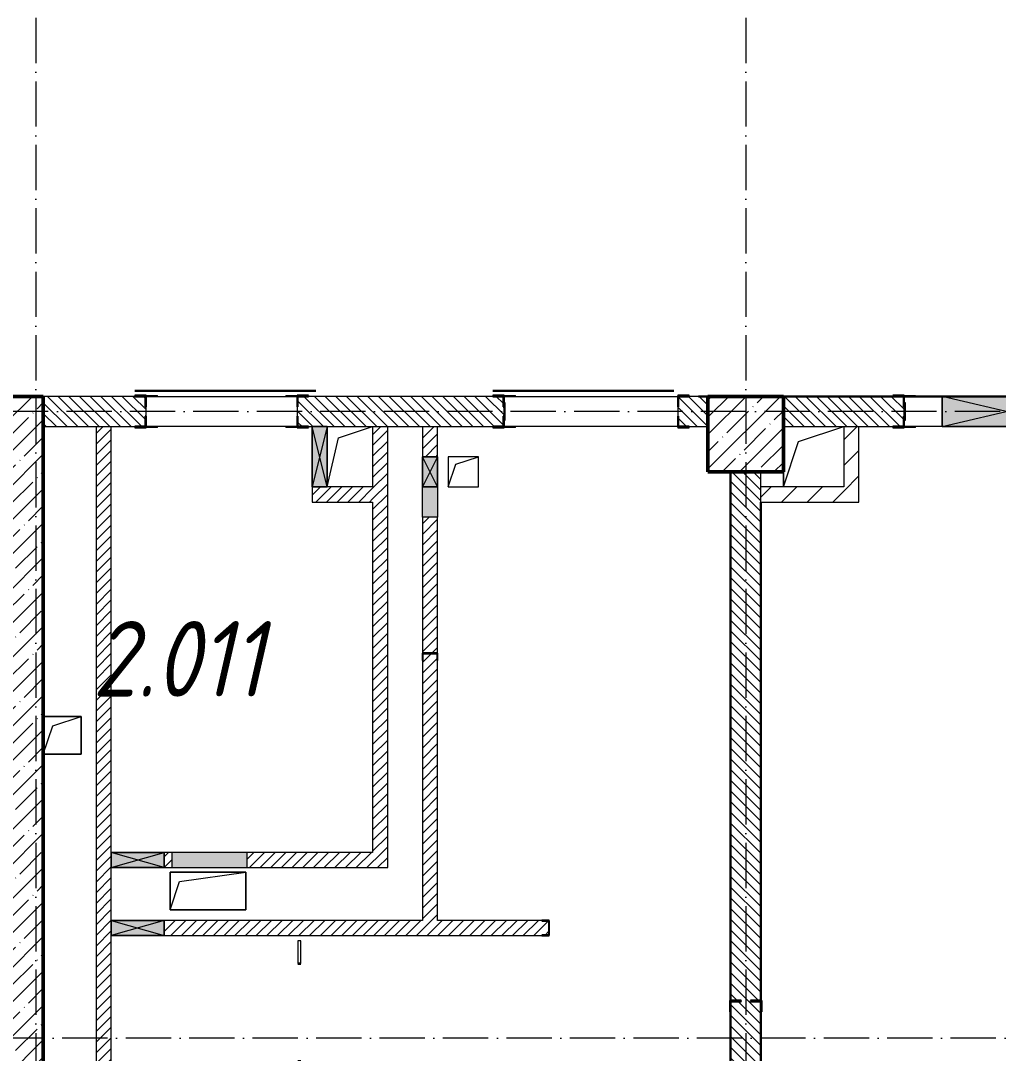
# Model space of a CAD drawing. Header units: millimetres. Extents: x -213536 to 1564669, y -45299 to 942238.
# Drawn here: x 557433 to 563905, y 630375 to 637213 of the extents above; entities that cross this region are included whole.
import ezdxf

# ---------------------------------------------------------------- set-up
doc = ezdxf.new("R2010")
doc.units = ezdxf.units.MM
doc.linetypes.add('50_200_ШТРИХ_1Т_ш5_п1_п1_', pattern=[700, 500, -100, 0, -100])
for name, color, linetype, lineweight in [('2.4) ПГП вычит ЖБбалки 0.4 м -', 24, 'Continuous', 30), ('3.1) ЖБ окна 1.2 м', 102, 'Continuous', 30), ('5) Швы', 2, 'Continuous', 30), ('A-DETL-GENF-OTLN', 7, 'Continuous', 9), ('A-DOOR-OPNG-MCUT', 7, 'Continuous', 35), ('A-FLOR-____-OTLN', 7, 'Continuous', 9), ('A-GENM-____-MCUT', 7, 'Continuous', 25), ('A-GENM-____-OTLN', 7, 'Continuous', 9), ('A-GENM-____-OTLN-1', 7, 'Continuous', 25), ('A-GLAZ-____-OTLN', 7, 'Continuous', 9), ('A-WALL-____-MCUT', 7, 'Continuous', 13), ('A-WALL-____-MCUT-2', 7, 'Continuous', 50), ('A-WALL-____-PATT-1', 7, 'Continuous', 9), ('A-WALL-FNSH-MCUT-1', 7, 'Continuous', 9), ('I-WALL-____-OTLN', 7, 'Continuous', 9), ('S-COLS-____-MCUT', 7, 'Continuous', 50), ('S-COLS-____-OTLN', 7, 'Continuous', 9), ('S-GRID-____-OTLN-1', 7, '50_200_ШТРИХ_1Т_ш5_п1_п1_', 9), ('Марки помещений', 7, 'Continuous', 9)]:
    doc.layers.add(name, color=color, linetype=linetype, lineweight=lineweight)
doc.layers.add('A-DOOR-____-OTLN-1', color=7, linetype='Continuous', lineweight=9, true_color=0xffffff)
doc.styles.add('ISOCPEUR_I_2', font='isocpeui.ttf', dxfattribs={"width": 0.85, "height": 2.3})
pattern_1 = [(135, (544282.637, 571544.04), (-35.35534, -35.35534), [])]
pattern_2 = [(45, (544282.637, 571544.04), (-35.35534, 35.35534), [])]
pattern_3 = [(45, (544282.64, 571544.04), (-84.85281, 84.85281), [])]

# ---------------------------------------------------------------- blocks, each defined once
blk = doc.blocks.new('BSC_Колонна _Прямоугольная - 500х500-V30-АР1_План отверстий 2 этажа в осях 1-64_Ю-ЯЯ')
at = {"layer": 'S-COLS-____-OTLN'}
h = blk.add_hatch(dxfattribs=at)
h.set_pattern_fill('FP_39', color=256, style=0, pattern_type=2)
h.set_pattern_definition([(45, (-17950, -62931.04), (-114.04925, 114.04925), []), (45, (-17835.95, -62931.04), (-114.04925, 114.04925), [201.613, -40.323, 3.353, -36.97])])
h.paths.add_polyline_path([(-250, -250), (250, -250), (250, 250), (-250, 250)], flags=0)
at = {"layer": 'S-COLS-____-MCUT'}
for p, q in [((250, 250), (-250, 250)), ((-250, 250), (-250, -250)), ((250, -250), (250, 250)), ((-250, -250), (250, -250))]:
    blk.add_line(p, q, dxfattribs=at)
blk = doc.blocks.new('DOR_ДУ_распашная__1Ст_Прямоугольная_ШЕР - Вн_650х2100h_Кабинки С_у-18405741-АР1_План отверстий 2 этажа в осях 1-64_Ю-ЯЯ')
at = {"layer": 'A-DOOR-OPNG-MCUT'}
for p, q in [((-325, -10), (-325, 10)), ((325, 10), (325, -10))]:
    blk.add_line(p, q, dxfattribs=at)
blk = doc.blocks.new('154_Стойка_СКБ_Уголок - СМ-2480_200-28346303-АР1_План отверстий 2 этажа в осях 1-64_Ю-ЯЯ')
at = {"layer": 'A-GENM-____-MCUT'}
for p, q in [((125, 156), (125, 81)), ((200, 156), (125, 156)), ((131, 81), (131, 150)), ((131, 150), (200, 150)), ((200, 150), (200, 156)), ((125, 81), (131, 81)), ((131, 19), (125, 19)), ((125, 19), (125, -56)), ((131, -50), (131, 19)), ((125, -56), (200, -56)), ((200, -50), (131, -50)), ((200, -56), (200, -50))]:
    blk.add_line(p, q, dxfattribs=at)
blk = doc.blocks.new('Стойка_Влож_Полоса боковая - Полоса-V150-АР1_План отверстий 2 этажа в осях 1-64_Ю-ЯЯ')
at = {"layer": 'A-GENM-____-OTLN'}
for p, q in [((-5, 60), (0, 60)), ((-5, -60), (-5, 60)), ((0, 31), (0, -31)), ((0, -60), (-5, -60))]:
    blk.add_line(p, q, dxfattribs=at)
blk = doc.blocks.new('154_Стойка_СКБ_Уголок - СМ-2180_200-28268025-АР1_План отверстий 2 этажа в осях 1-64_Ю-ЯЯ')
at = {"layer": 'A-GENM-____-MCUT'}
for p, q in [((125, 156), (125, 81)), ((200, 156), (125, 156)), ((131, 81), (131, 150)), ((131, 150), (200, 150)), ((200, 150), (200, 156)), ((125, 81), (131, 81)), ((131, 19), (125, 19)), ((125, 19), (125, -56)), ((131, -50), (131, 19)), ((125, -56), (200, -56)), ((200, -50), (131, -50)), ((200, -56), (200, -50))]:
    blk.add_line(p, q, dxfattribs=at)
blk = doc.blocks.new('Стойка_Влож_Полоса боковая - Полоса-28213942-АР1_План отверстий 2 этажа в осях 1-64_Ю-ЯЯ')
at = {"layer": 'A-GENM-____-OTLN'}
for p, q in [((-5, 60), (0, 60)), ((-5, -60), (-5, 60)), ((0, -60), (-5, -60))]:
    blk.add_line(p, q, dxfattribs=at)
blk = doc.blocks.new('Стойка_Влож_Уголок_Опорный - Уголок-28213941-АР1_План отверстий 2 этажа в осях 1-64_Ю-ЯЯ')
at = {"layer": 'A-GENM-____-OTLN'}
for p, q in [((-212, -6), (-212, 0)), ((0, 0), (0, -6)), ((-212, -75), (-212, -6)), ((-212, -6), (-206, -6)), ((-6, -6), (0, -6)), ((0, -6), (0, -75)), ((-212, -75), (-206, -75)), ((-6, -75), (0, -75))]:
    blk.add_line(p, q, dxfattribs=at)
blk = doc.blocks.new('Фахверк_СКБ_Уголок - 200_3960_зеркало-28268689-АР1_План отверстий 2 этажа в осях 1-64_Ю-ЯЯ')
at = {"layer": 'A-GENM-____-MCUT'}
for p, q in [((200, 156), (125, 156)), ((125, 156), (125, 81)), ((131, 81), (131, 150)), ((131, 150), (200, 150)), ((200, 150), (200, 156)), ((125, 81), (131, 81)), ((131, 19), (125, 19)), ((125, 19), (125, -56)), ((131, -50), (131, 19)), ((125, -56), (200, -56)), ((200, -50), (131, -50)), ((200, -56), (200, -50))]:
    blk.add_line(p, q, dxfattribs=at)
blk = doc.blocks.new('154_Фахверк_СКБ_Швеллер - Тип_100_3960-28331862-АР1_План отверстий 2 этажа в осях 1-64_Ю-ЯЯ')
at = {"layer": 'A-GENM-____-MCUT'}
for p, q in [((175, 50), (125, 50)), ((125, 50), (125, -50)), ((128, 47), (175, 47)), ((128, -47), (128, 47)), ((175, 47), (175, 50)), ((125, -50), (175, -50)), ((175, -47), (128, -47)), ((175, -50), (175, -47))]:
    blk.add_line(p, q, dxfattribs=at)
blk = doc.blocks.new('Фахверк_СКБ_Уголок - 200_3550-28267367-АР1_План отверстий 2 этажа в осях 1-64_Ю-ЯЯ')
at = {"layer": 'A-GENM-____-MCUT'}
for p, q in [((200, 156), (125, 156)), ((125, 156), (125, 81)), ((131, 81), (131, 150)), ((131, 150), (200, 150)), ((200, 150), (200, 156)), ((125, 81), (131, 81)), ((131, 19), (125, 19)), ((125, 19), (125, -56)), ((131, -50), (131, 19)), ((125, -56), (200, -56)), ((200, -50), (131, -50)), ((200, -56), (200, -50))]:
    blk.add_line(p, q, dxfattribs=at)
blk = doc.blocks.new('AR_Отверстие Ниша - Лючок-32401897-АР1_План отверстий 2 этажа в осях 1-64_Ю-ЯЯ')
at = {"layer": 'A-GLAZ-____-OTLN'}
blk.add_hatch(color=256, dxfattribs=at).paths.add_polyline_path([(250, -50), (250, 50), (-250, 50), (-250, -50), (-158, -50)], flags=0)
for p, q in [((250, 50), (-250, 50)), ((-250, 50), (-250, -50)), ((250, -50), (250, 50)), ((-250, -50), (250, -50))]:
    blk.add_line(p, q, dxfattribs=at)
blk = doc.blocks.new('AR_Отверстие Ниша - Лючок-32402520-АР1_План отверстий 2 этажа в осях 1-64_Ю-ЯЯ')
at = {"layer": 'A-GLAZ-____-OTLN'}
blk.add_hatch(color=256, dxfattribs=at).paths.add_polyline_path([(100, 50), (-100, 50), (-100, -50), (100, -50), (100, 32.3)], flags=0)
for p, q in [((-100, 50), (100, 50)), ((100, 50), (100, -50)), ((100, -50), (-100, -50))]:
    blk.add_line(p, q, dxfattribs=at)
blk = doc.blocks.new('AR_Отверстие прямоугольное _в стене_ - AR_Отверстие прямоугольное _в стене__ВК-32402489-АР1_План отверстий 2 этажа в осях 1-64_Ю-ЯЯ')
at = {"layer": 'A-GLAZ-____-OTLN'}
blk.add_hatch(color=256, dxfattribs=at).paths.add_polyline_path([(100, 50), (-100, 50), (-100, -50), (100, -50), (100, 32.3)], flags=0)
at = {"layer": 'A-DETL-GENF-OTLN'}
for p, q in [((-100, -50), (-100, 50)), ((-100, 50), (100, 50)), ((100, 50), (-100, -50)), ((-100, 50), (100, -50)), ((100, 50), (-100, 50)), ((-100, 50), (-100, -50)), ((100, 50), (100, -50)), ((100, -50), (100, 50)), ((100, -50), (-100, -50)), ((-100, -50), (100, -50))]:
    blk.add_line(p, q, dxfattribs=at)
blk = doc.blocks.new('AR_Отверстие прямоугольное _в плите_ - AR_Отверстие прямоугольное _в плите_-30458064-АР1_План отверстий 2 этажа в осях 1-64_Ю-ЯЯ')
at = {"layer": 'A-GENM-____-OTLN'}
for p, q in [((125, 125), (-125, 125)), ((-62.5, 62.5), (125, 125)), ((125, -125), (125, 125)), ((-125, -125), (-62.5, 62.5)), ((-125, -125), (125, -125))]:
    blk.add_line(p, q, dxfattribs=at)
blk = doc.blocks.new('AR_Отверстие прямоугольное _в плите_ - AR_Отверстие прямоугольное _в плите_-30459257-АР1_План отверстий 2 этажа в осях 1-64_Ю-ЯЯ')
at = {"layer": 'A-GENM-____-OTLN'}
for p, q in [((250, 125), (-250, 125)), ((-250, 125), (-250, -125)), ((-187.5, 62.5), (250, 125)), ((250, -125), (250, 125)), ((-250, -125), (-187.5, 62.5)), ((-250, -125), (250, -125))]:
    blk.add_line(p, q, dxfattribs=at)
blk = doc.blocks.new('AR_Отверстие прямоугольное _в плите_ - AR_Отверстие прямоугольное _в плите_-30459207-АР1_План отверстий 2 этажа в осях 1-64_Ю-ЯЯ')
at = {"layer": 'A-GENM-____-OTLN'}
for p, q in [((100, 100), (-100, 100)), ((-100, 100), (-100, -100)), ((-50, 50), (100, 100)), ((100, -100), (100, 100)), ((-100, -100), (-50, 50)), ((-100, -100), (100, -100))]:
    blk.add_line(p, q, dxfattribs=at)
blk = doc.blocks.new('AR_Отверстие прямоугольное _в плите_ - AR_Отверстие прямоугольное _в плите_-30459211-АР1_План отверстий 2 этажа в осях 1-64_Ю-ЯЯ')
at = {"layer": 'A-GENM-____-OTLN'}
for p, q in [((-100, 100), (200, 200)), ((-200, -200), (-100, 100)), ((-200, -100), (-200, -200))]:
    blk.add_line(p, q, dxfattribs=at)
blk = doc.blocks.new('AR_Отверстие прямоугольное _в плите_ - AR_Отверстие прямоугольное _в плите_-30552629-АР1_План отверстий 2 этажа в осях 1-64_Ю-ЯЯ')
at = {"layer": 'A-GENM-____-OTLN'}
for p, q in [((-75, 125), (150, 200)), ((-150, -200), (-75, 125))]:
    blk.add_line(p, q, dxfattribs=at)
blk = doc.blocks.new('AR_Отверстие прямоугольное _в стене__БезПР - AR_Отверстие прямоугольное _в стене__БезПР-36788626-АР1_План отверстий 2 этажа в осях 1-64_Ю-ЯЯ')
at = {"layer": 'A-GLAZ-____-OTLN'}
blk.add_hatch(color=256, dxfattribs=at).paths.add_polyline_path([(200, -50), (200, 50), (-200, 50), (-200, -50)], flags=0)
at = {"layer": 'A-DETL-GENF-OTLN'}
for p, q in [((-200, -50), (-200, 50)), ((-200, 50), (200, 50)), ((200, 50), (-200, -50)), ((-200, 50), (200, -50)), ((200, 50), (-200, 50)), ((-200, 50), (-200, -50)), ((200, 50), (200, -50)), ((200, -50), (200, 50)), ((200, -50), (-200, -50)), ((-200, -50), (200, -50))]:
    blk.add_line(p, q, dxfattribs=at)
at = {"layer": 'A-GLAZ-____-OTLN'}
blk.add_line((200, 50), (-200, 50), dxfattribs=at)
blk = doc.blocks.new('AR_Отверстие прямоугольное _в стене__БезПР - AR_Отверстие прямоугольное _в стене__БезПР-36427791-АР1_План отверстий 2 этажа в осях 1-64_Ю-ЯЯ')
at = {"layer": 'A-GLAZ-____-OTLN'}
blk.add_hatch(color=256, dxfattribs=at).paths.add_polyline_path([(-175, 50), (-175, -50), (175, -50), (175, 50)], flags=0)
at = {"layer": 'A-DETL-GENF-OTLN'}
for p, q in [((-175, -50), (-175, 50)), ((-175, 50), (175, 50)), ((175, 50), (-175, -50)), ((-175, 50), (175, -50)), ((175, 50), (-175, 50)), ((-175, 50), (-175, -50)), ((175, 50), (175, -50)), ((175, -50), (175, 50)), ((175, -50), (-175, -50)), ((-175, -50), (175, -50))]:
    blk.add_line(p, q, dxfattribs=at)
at = {"layer": 'A-GLAZ-____-OTLN'}
blk.add_line((175, 50), (-175, 50), dxfattribs=at)
blk = doc.blocks.new('AR_Отверстие прямоугольное _в стене_ - AR_Отверстие прямоугольное _в стене__ОВ-36798040-АР1_План отверстий 2 этажа в осях 1-64_Ю-ЯЯ')
at = {"layer": 'A-GLAZ-____-OTLN'}
blk.add_hatch(color=256, dxfattribs=at).paths.add_polyline_path([(425, -100), (425, 100), (-425, 100), (-425, -100)], flags=0)
at = {"layer": 'A-DETL-GENF-OTLN'}
for p, q in [((-425, -100), (-425, 100)), ((-425, 100), (425, 100)), ((425, 100), (-425, -100)), ((-425, 100), (425, -100)), ((425, 100), (-425, 100)), ((-425, 100), (-425, -100)), ((425, 100), (425, -100)), ((425, -100), (425, 100)), ((425, -100), (-425, -100)), ((-425, -100), (425, -100))]:
    blk.add_line(p, q, dxfattribs=at)
blk = doc.blocks.new('2этаж')
at = {"layer": 'S-GRID-____-OTLN-1', "color": 251, "ltscale": 0.6, "true_color": 0x636466}
for p, q in [((-2341.7, 549908.8), (-2341.7, 511907.5)), ((2358.3, 549908.8), (2358.3, 511907.5)), ((88482.7, 522097), (-20260.4, 522097)), ((59888.4, 517947), (-20260.4, 517947))]:
    blk.add_line(p, q, dxfattribs=at)

msp = doc.modelspace()

# ---------------------------------------------------------------- hatches: boundary and pattern name
at = {"layer": 'A-WALL-____-PATT-1'}
h = msp.add_hatch(dxfattribs=at)
h.set_pattern_fill('FP_13', color=256, style=0, pattern_type=2)
h.set_pattern_definition([(45, (544282.64, 571544.04), (-114.04925, 114.04925), []), (45, (544396.69, 571544.04), (-114.04925, 114.04925), [201.612, -40.322, 3.353, -36.97])])
h.paths.add_polyline_path([(557332.6, 627225.1), (557582.6, 627225.1), (557582.6, 634725.1), (557332.6, 634725.1), (557332.6, 628768.6)], flags=0)
h = msp.add_hatch(dxfattribs=at)
h.set_pattern_fill('FP_6', color=256, style=0, pattern_type=2)
h.set_pattern_definition(pattern_1)
h.paths.add_polyline_path([(561857.6, 634525.1), (561982.6, 634525.1), (561982.6, 634725.1), (561788.6, 634725.1), (561788.6, 634656.1), (561782.6, 634656.1), (561782.6, 634594.1), (561788.6, 634594.1), (561788.6, 634525.1)], flags=0)
h.paths.add_polyline_path([(558032.6, 634525.1), (558256.6, 634525.1), (558256.6, 634594.1), (558262.6, 634594.1), (558262.6, 634656.1), (558256.6, 634656.1), (558256.6, 634725.1), (557582.6, 634725.1), (557582.6, 634525.1), (557932.6, 634525.1)], flags=0)
h.paths.add_polyline_path([(559862.6, 634525.1), (560626.6, 634525.1), (560626.6, 634594.1), (560632.6, 634594.1), (560632.6, 634656.1), (560626.6, 634656.1), (560626.6, 634725.1), (559268.6, 634725.1), (559268.6, 634656.1), (559262.6, 634656.1), (559262.6, 634594.1), (559268.6, 634594.1), (559268.6, 634525.1), (559762.6, 634525.1)], flags=0)
h = msp.add_hatch(dxfattribs=at)
h.set_pattern_fill('FP_6', color=256, style=0, pattern_type=2)
h.set_pattern_definition(pattern_1)
h.paths.add_polyline_path([(563207.6, 634525.1), (563276.6, 634525.1), (563276.6, 634594.1), (563282.6, 634594.1), (563282.6, 634656.1), (563276.6, 634656.1), (563276.6, 634725.1), (562482.6, 634725.1), (562482.6, 634525.1)], flags=0)
h = msp.add_hatch(dxfattribs=at)
h.set_pattern_fill('FP_5', color=256, style=0, pattern_type=2)
h.set_pattern_definition(pattern_2)
h.paths.add_polyline_path([(558032.6, 626975.1), (558032.6, 627755.1), (557932.6, 627755.1), (557932.6, 626975.1)], flags=0)
h.paths.add_polyline_path([(557932.6, 628055.1), (558032.6, 628055.1), (558032.6, 629005.1), (558029.6, 629005.1), (558029.6, 629052.1), (557935.6, 629052.1), (557935.6, 629005.1), (557932.6, 629005.1), (557932.6, 628768.6)], flags=0)
h.paths.add_polyline_path([(557982.4, 629055.1), (558032.6, 629055.1), (558032.6, 629600.1), (557932.6, 629600.1), (557932.6, 629055.1), (557935.6, 629055.1)], flags=0)
h.paths.add_polyline_path([(558000.2, 629800.1), (558032.6, 629800.1), (558032.6, 634525.1), (557932.6, 634525.1), (557932.6, 629800.1)], flags=0)
h = msp.add_hatch(dxfattribs=at)
h.set_pattern_fill('FP_5', color=256, style=0, pattern_type=2)
h.set_pattern_definition(pattern_2)
h.paths.add_polyline_path([(559762.6, 631705.1), (559862.6, 631705.1), (559862.6, 634525.1), (559762.6, 634525.1), (559762.6, 631997.5)], flags=0)
h = msp.add_hatch(dxfattribs=at)
h.set_pattern_fill('FP_5', color=256, style=0, pattern_type=2)
h.set_pattern_definition(pattern_2)
h.paths.add_polyline_path([(560192.6, 631255.1), (560192.6, 632975.1), (560189.6, 632975.1), (560189.6, 633022.1), (560095.6, 633022.1), (560095.6, 632975.1), (560092.6, 632975.1), (560092.6, 631255.1), (560175, 631255.1)], flags=0)
h.paths.add_polyline_path([(560175, 633025.1), (560192.6, 633025.1), (560192.6, 633925.1), (560092.6, 633925.1), (560092.6, 633025.1), (560095.6, 633025.1)], flags=0)
h.paths.add_polyline_path([(560192.6, 634325.1), (560192.6, 634525.1), (560092.6, 634525.1), (560092.6, 634325.1), (560175, 634325.1)], flags=0)
h = msp.add_hatch(dxfattribs=at)
h.set_pattern_fill('FP_4', color=256, style=0, pattern_type=2)
h.set_pattern_definition(pattern_3)
h.paths.add_polyline_path([(562982.6, 634025.1), (562982.6, 634525.1), (562882.6, 634525.1), (562882.6, 634025.1)], flags=0)
h = msp.add_hatch(dxfattribs=at)
h.set_pattern_fill('FP_6', color=256, style=0, pattern_type=2)
h.set_pattern_definition(pattern_1)
h.paths.add_polyline_path([(562132.6, 627225.1), (562332.6, 627225.1), (562332.6, 630719.1), (562263.6, 630719.1), (562263.6, 630725.1), (562332.6, 630725.1), (562332.6, 634225.1), (562132.6, 634225.1), (562132.6, 630725.1), (562201.6, 630725.1), (562201.6, 630719.1), (562132.6, 630719.1), (562132.6, 628768.6)], flags=0)
h = msp.add_hatch(dxfattribs=at)
h.set_pattern_fill('FP_5', color=256, style=0, pattern_type=2)
h.set_pattern_definition(pattern_2)
h.paths.add_polyline_path([(559462.6, 634025.1), (559462.6, 634125.1), (559362.6, 634125.1), (559362.6, 634025.1)], flags=0)
h = msp.add_hatch(dxfattribs=at)
h.set_pattern_fill('FP_5', color=256, style=0, pattern_type=2)
h.set_pattern_definition(pattern_2)
h.paths.add_polyline_path([(559762.6, 634025.1), (559762.6, 634125.1), (559462.6, 634125.1), (559462.6, 634025.1)], flags=0)
h = msp.add_hatch(dxfattribs=at)
h.set_pattern_fill('FP_4', color=256, style=0, pattern_type=2)
h.set_pattern_definition(pattern_3)
h.paths.add_polyline_path([(562882.6, 634025.1), (562882.6, 634125.1), (562332.6, 634125.1), (562332.6, 634025.1)], flags=0)
h = msp.add_hatch(dxfattribs=at)
h.set_pattern_fill('FP_5', color=256, style=0, pattern_type=2)
h.set_pattern_definition(pattern_2)
h.paths.add_polyline_path([(558407.5, 631605.1), (558432.6, 631605.1), (558432.6, 631705.1), (558382.6, 631705.1), (558382.6, 631605.1)], flags=0)
h.paths.add_polyline_path([(558932.6, 631605.1), (559862.6, 631605.1), (559862.6, 631705.1), (558932.6, 631705.1), (558932.6, 631657.1)], flags=0)
h = msp.add_hatch(dxfattribs=at)
h.set_pattern_fill('FP_5', color=256, style=0, pattern_type=2)
h.set_pattern_definition(pattern_2)
h.paths.add_polyline_path([(558407.5, 631155.1), (560882.6, 631155.1), (560882.6, 631158.1), (560929.6, 631158.1), (560929.6, 631252.1), (560882.6, 631252.1), (560882.6, 631255.1), (558382.6, 631255.1), (558382.6, 631155.1)], flags=0)

# ---------------------------------------------------------------- linework, layer by layer
at = {"layer": '2.4) ПГП вычит ЖБбалки 0.4 м -'}
for points in [[(562132.6, 634225.1), (562132.6, 627225.1)], [(562332.6, 627225.1), (562332.6, 634025.1)]]:
    msp.add_lwpolyline(points, dxfattribs=at)
at = {"layer": '5) Швы', "lineweight": 30}
for points in [[(558187.6, 634762.6), (559387.6, 634762.6)], [(560557.6, 634762.6), (561757.6, 634762.6)], [(561920.1, 634725.1), (588552.6, 634725.1)]]:
    msp.add_lwpolyline(points, dxfattribs=at)
at = {"layer": 'A-FLOR-____-OTLN'}
for p, q in [((562482.6, 634125.1), (562482.6, 634225.1)), ((557582.6, 632605.1), (557832.6, 632605.1)), ((557832.6, 632605.1), (557832.6, 632355.1)), ((557832.6, 632355.1), (557582.6, 632355.1)), ((558422.6, 631575.1), (558922.6, 631575.1)), ((558422.6, 631325.1), (558422.6, 631575.1)), ((558922.6, 631575.1), (558922.6, 631325.1)), ((558922.6, 631325.1), (558422.6, 631325.1))]:
    msp.add_line(p, q, dxfattribs=at)
at = {"layer": 'A-WALL-____-MCUT'}
for p, q in [((558187.6, 634725.1), (557582.6, 634725.1)), ((560557.6, 634725.1), (559337.6, 634725.1)), ((561982.6, 634725.1), (561857.6, 634725.1)), ((563207.6, 634725.1), (562482.6, 634725.1)), ((558262.6, 634594.1), (558262.6, 634656.1)), ((559262.6, 634656.1), (559262.6, 634594.1)), ((560632.6, 634594.1), (560632.6, 634656.1)), ((561782.6, 634656.1), (561782.6, 634594.1)), ((557582.6, 634525.1), (558187.6, 634525.1)), ((559337.6, 634525.1), (559362.6, 634525.1)), ((559462.6, 634525.1), (560557.6, 634525.1)), ((561857.6, 634525.1), (561982.6, 634525.1)), ((562482.6, 634525.1), (563207.6, 634525.1)), ((562132.6, 634225.1), (562132.6, 630725.1)), ((562332.6, 630725.1), (562332.6, 634225.1)), ((562132.6, 630650.1), (562132.6, 627225.1)), ((562332.6, 627225.1), (562332.6, 630650.1))]:
    msp.add_line(p, q, dxfattribs=at)
at = {"layer": 'A-WALL-____-MCUT-2'}
for p, q in [((557582.6, 634725.1), (557132.6, 634725.1)), ((557582.6, 627225.1), (557582.6, 634725.1))]:
    msp.add_line(p, q, dxfattribs=at)
at = {"layer": 'A-WALL-FNSH-MCUT-1'}
for p, q in [((557932.6, 634525.1), (557932.6, 629800.1)), ((558032.6, 631705.1), (558032.6, 634525.1)), ((559762.6, 634525.1), (559762.6, 634125.1)), ((559862.6, 631605.1), (559862.6, 634525.1)), ((560092.6, 634525.1), (560092.6, 634325.1)), ((560192.6, 634325.1), (560192.6, 634525.1)), ((562882.6, 634525.1), (562882.6, 634125.1)), ((562982.6, 634025.1), (562982.6, 634525.1)), ((559362.6, 634125.1), (559362.6, 634025.1)), ((559762.6, 634125.1), (559462.6, 634125.1)), ((562882.6, 634125.1), (562332.6, 634125.1)), ((559362.6, 634025.1), (559762.6, 634025.1)), ((559762.6, 634025.1), (559762.6, 631705.1)), ((562332.6, 634025.1), (562982.6, 634025.1)), ((560092.6, 633925.1), (560092.6, 633025.1)), ((560192.6, 633025.1), (560192.6, 633925.1)), ((560092.6, 632975.1), (560092.6, 631255.1)), ((560192.6, 631255.1), (560192.6, 632975.1)), ((558432.6, 631705.1), (558382.6, 631705.1)), ((559762.6, 631705.1), (558932.6, 631705.1)), ((558032.6, 631255.1), (558032.6, 631605.1)), ((558382.6, 631605.1), (558432.6, 631605.1)), ((558932.6, 631605.1), (559862.6, 631605.1)), ((560092.6, 631255.1), (558382.6, 631255.1)), ((560882.6, 631255.1), (560192.6, 631255.1)), ((558032.6, 629800.1), (558032.6, 631155.1)), ((558382.6, 631155.1), (560882.6, 631155.1)), ((559287.6, 631120.1), (559267.6, 631120.1)), ((559267.6, 631120.1), (559267.6, 630970.1)), ((559287.6, 630970.1), (559287.6, 631120.1))]:
    msp.add_line(p, q, dxfattribs=at)
at = {"layer": 'I-WALL-____-OTLN'}
for p, q in [((558262.6, 634725.1), (559262.6, 634725.1)), ((560632.6, 634725.1), (561782.6, 634725.1)), ((563282.6, 634725.1), (563532.6, 634725.1)), ((559262.6, 634525.1), (558262.6, 634525.1)), ((561782.6, 634525.1), (560632.6, 634525.1)), ((563532.6, 634525.1), (563282.6, 634525.1))]:
    msp.add_line(p, q, dxfattribs=at)

# ---------------------------------------------------------------- block references
at = {"layer": '3.1) ЖБ окна 1.2 м'}
msp.add_blockref('2этаж', (559874.3, 112528.1), dxfattribs=at)
at = {"layer": 'A-DOOR-____-OTLN-1', "rotation": 90.00000000000007}
msp.add_blockref('DOR_ДУ_распашная__1Ст_Прямоугольная_ШЕР - Вн_650х2100h_Кабинки С_у-18405741-АР1_План отверстий 2 этажа в осях 1-64_Ю-ЯЯ', (559277.6, 630645.1), dxfattribs=at)
at = {"layer": 'A-GENM-____-OTLN'}
for name, p, rotation in [('Стойка_Влож_Уголок_Опорный - Уголок-28213941-АР1_План отверстий 2 этажа в осях 1-64_Ю-ЯЯ', (558262.6, 634731.1), 89.99999999999955), ('Стойка_Влож_Уголок_Опорный - Уголок-28213941-АР1_План отверстий 2 этажа в осях 1-64_Ю-ЯЯ', (559262.6, 634519.1), 269.9999999999995), ('Стойка_Влож_Уголок_Опорный - Уголок-28213941-АР1_План отверстий 2 этажа в осях 1-64_Ю-ЯЯ', (560632.6, 634731.1), 89.99999999999955), ('Стойка_Влож_Уголок_Опорный - Уголок-28213941-АР1_План отверстий 2 этажа в осях 1-64_Ю-ЯЯ', (563282.6, 634731.1), 89.99999999999955), ('Стойка_Влож_Полоса боковая - Полоса-28213942-АР1_План отверстий 2 этажа в осях 1-64_Ю-ЯЯ', (560632.6, 634625.1), 180), ('Стойка_Влож_Полоса боковая - Полоса-V150-АР1_План отверстий 2 этажа в осях 1-64_Ю-ЯЯ', (563282.6, 634625.1), 180)]:
    msp.add_blockref(name, p, dxfattribs=dict(at, rotation=rotation))
for name, p in [('AR_Отверстие прямоугольное _в плите_ - AR_Отверстие прямоугольное _в плите_-30552629-АР1_План отверстий 2 этажа в осях 1-64_Ю-ЯЯ', (559612.6, 634325.1)), ('AR_Отверстие прямоугольное _в плите_ - AR_Отверстие прямоугольное _в плите_-30459211-АР1_План отверстий 2 этажа в осях 1-64_Ю-ЯЯ', (562682.6, 634325.1)), ('AR_Отверстие прямоугольное _в плите_ - AR_Отверстие прямоугольное _в плите_-30459207-АР1_План отверстий 2 этажа в осях 1-64_Ю-ЯЯ', (560362.6, 634225.1)), ('AR_Отверстие прямоугольное _в плите_ - AR_Отверстие прямоугольное _в плите_-30458064-АР1_План отверстий 2 этажа в осях 1-64_Ю-ЯЯ', (557707.6, 632480.1)), ('AR_Отверстие прямоугольное _в плите_ - AR_Отверстие прямоугольное _в плите_-30459257-АР1_План отверстий 2 этажа в осях 1-64_Ю-ЯЯ', (558672.6, 631450.1))]:
    msp.add_blockref(name, p, dxfattribs=at)
at = {"layer": 'A-GENM-____-OTLN-1'}
for name, p, rotation in [('154_Стойка_СКБ_Уголок - СМ-2180_200-28268025-АР1_План отверстий 2 этажа в осях 1-64_Ю-ЯЯ', (558387.6, 634675.1), 180), ('154_Стойка_СКБ_Уголок - СМ-2180_200-28268025-АР1_План отверстий 2 этажа в осях 1-64_Ю-ЯЯ', (560757.6, 634675.1), 180), ('154_Стойка_СКБ_Уголок - СМ-2480_200-28346303-АР1_План отверстий 2 этажа в осях 1-64_Ю-ЯЯ', (563407.6, 634675.1), 180), ('154_Фахверк_СКБ_Швеллер - Тип_100_3960-28331862-АР1_План отверстий 2 этажа в осях 1-64_Ю-ЯЯ', (560142.6, 633150.1), 270.0000000000001), ('154_Фахверк_СКБ_Швеллер - Тип_100_3960-28331862-АР1_План отверстий 2 этажа в осях 1-64_Ю-ЯЯ', (561057.6, 631205.1), 180), ('Фахверк_СКБ_Уголок - 200_3550-28267367-АР1_План отверстий 2 этажа в осях 1-64_Ю-ЯЯ', (562182.6, 630850.1), 269.9999999999999)]:
    msp.add_blockref(name, p, dxfattribs=dict(at, rotation=rotation))
for name, p in [('154_Стойка_СКБ_Уголок - СМ-2180_200-28268025-АР1_План отверстий 2 этажа в осях 1-64_Ю-ЯЯ', (559137.6, 634575.1)), ('Фахверк_СКБ_Уголок - 200_3960_зеркало-28268689-АР1_План отверстий 2 этажа в осях 1-64_Ю-ЯЯ', (561657.6, 634575.1))]:
    msp.add_blockref(name, p, dxfattribs=at)
at = {"layer": 'A-GLAZ-____-OTLN'}
for name, p, rotation in [('AR_Отверстие прямоугольное _в стене_ - AR_Отверстие прямоугольное _в стене__ОВ-36798040-АР1_План отверстий 2 этажа в осях 1-64_Ю-ЯЯ', (563957.6, 634625.1), 180), ('AR_Отверстие прямоугольное _в стене__БезПР - AR_Отверстие прямоугольное _в стене__БезПР-36788626-АР1_План отверстий 2 этажа в осях 1-64_Ю-ЯЯ', (559412.6, 634325.1), 270.0000000000001), ('AR_Отверстие прямоугольное _в стене_ - AR_Отверстие прямоугольное _в стене__ВК-32402489-АР1_План отверстий 2 этажа в осях 1-64_Ю-ЯЯ', (560142.6, 634225.1), 270.0000000000001), ('AR_Отверстие Ниша - Лючок-32402520-АР1_План отверстий 2 этажа в осях 1-64_Ю-ЯЯ', (560142.6, 634025.1), 270.0000000000001), ('AR_Отверстие прямоугольное _в стене__БезПР - AR_Отверстие прямоугольное _в стене__БезПР-36427791-АР1_План отверстий 2 этажа в осях 1-64_Ю-ЯЯ', (558207.6, 631655.1), 180), ('AR_Отверстие Ниша - Лючок-32401897-АР1_План отверстий 2 этажа в осях 1-64_Ю-ЯЯ', (558682.6, 631655.1), 180)]:
    msp.add_blockref(name, p, dxfattribs=dict(at, rotation=rotation))
msp.add_blockref('AR_Отверстие прямоугольное _в стене__БезПР - AR_Отверстие прямоугольное _в стене__БезПР-36427791-АР1_План отверстий 2 этажа в осях 1-64_Ю-ЯЯ', (558207.6, 631205.1), dxfattribs=at)
at = {"layer": 'S-COLS-____-OTLN'}
msp.add_blockref('BSC_Колонна _Прямоугольная - 500х500-V30-АР1_План отверстий 2 этажа в осях 1-64_Ю-ЯЯ', (562232.6, 634475.1), dxfattribs=at)

# ---------------------------------------------------------------- texts
at = {"layer": 'Марки помещений', "insert": (557908, 633237.4), "char_height": 500, "width": 689.451, "attachment_point": 1, "style": 'ISOCPEUR_I_2'}
msp.add_mtext('2.011', dxfattribs=at)

doc.saveas('drawing.dxf')
